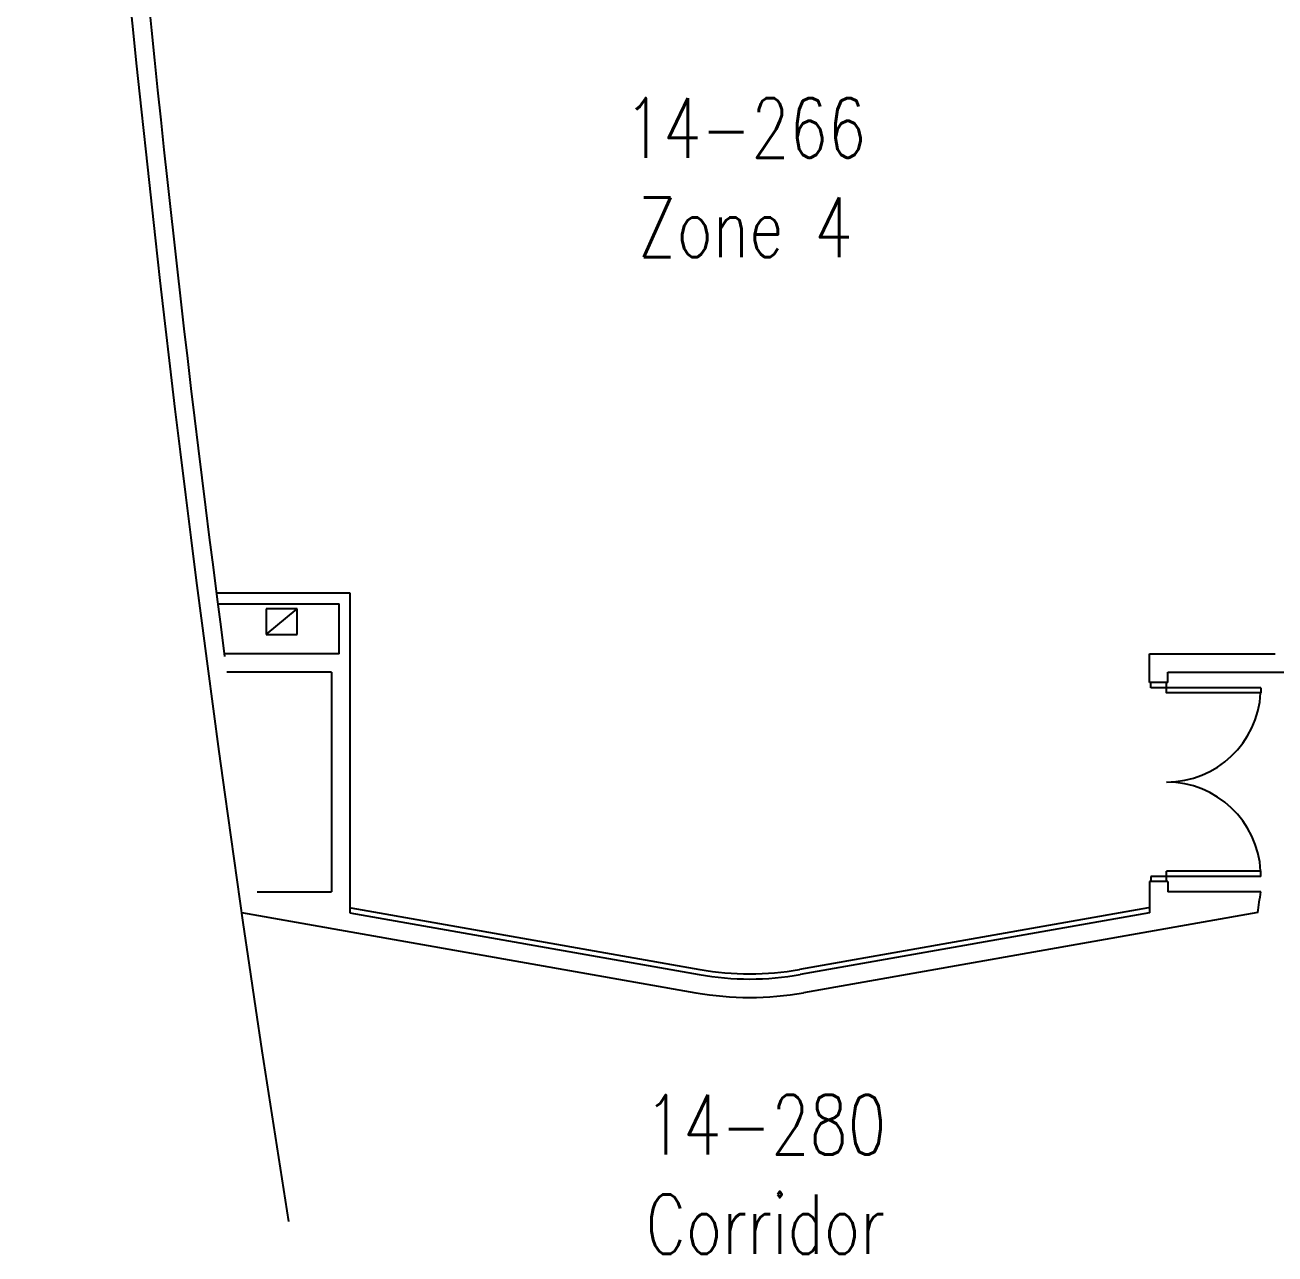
# Model space of a CAD drawing. Extents: x 11182 to 734459, y -1391328 to 152085.
# Drawn here: x 336638 to 348752, y -1344142 to -1332234 of the extents above; entities that cross this region are included whole.
import ezdxf
from ezdxf.enums import TextEntityAlignment as Align

# ---------------------------------------------------------------- set-up
doc = ezdxf.new("R2010")
doc.units = 0
doc.header["$LTSCALE"] = 500
doc.header["$MEASUREMENT"] = 0
for name, color, linetype in [('0_room_data', 7, 'CONTINUOUS'), ('1_Wall_Exist', 251, 'CONTINUOUS'), ('3_Text', 7, 'CONTINUOUS')]:
    doc.layers.add(name, color=color, linetype=linetype)
doc.styles.add('1_200', font='simplex.shx', dxfattribs={"width": 0.75, "height": 460})

# ---------------------------------------------------------------- blocks, each defined once
blk = doc.blocks.new('room_data')
at = {"layer": '3_Text', "style": '1_200', "width": 0.75}
for tag, p in [('ROOMNUM', (0, 0)), ('ROOMUSE', (0, -575))]:
    blk.add_attdef(tag, text='', height=345, dxfattribs=at).set_placement(p, align=Align.MIDDLE_CENTER)

msp = doc.modelspace()

# ---------------------------------------------------------------- linework, layer by layer
at = {"layer": '1_Wall_Exist'}
for p, q in [((338492, -1337736), (339786, -1337736)), ((339786, -1337736), (339786, -1340838)), ((338506, -1337841), (339681, -1337841)), ((339681, -1338326), (339681, -1337841)), ((339275, -1337891), (338975, -1337891)), ((338975, -1337891), (338975, -1338141)), ((338975, -1338141), (339275, -1337891)), ((339275, -1338141), (339275, -1337891)), ((338975, -1338141), (339275, -1338141)), ((339681, -1338326), (338569, -1338326)), ((347535, -1338604), (347535, -1338326)), ((347535, -1338326), (348752, -1338326)), ((339608, -1338504), (338593, -1338504)), ((339608, -1338504), (339608, -1340634)), ((347713, -1338604), (347535, -1338604)), ((347713, -1338604), (347713, -1338504)), ((347713, -1338504), (348908, -1338504)), ((348614, -1338655), (347548, -1338655)), ((347713, -1340534), (347535, -1340534)), ((347535, -1340534), (347535, -1340838)), ((348614, -1340483), (347548, -1340483)), ((347713, -1340534), (347713, -1340634)), ((338888, -1340634), (339608, -1340634)), ((348613, -1340634), (347713, -1340634)), ((338737, -1340834), (343140, -1341610)), ((339786, -1340838), (343171, -1341435)), ((339794, -1340789), (343179, -1341385)), ((347527, -1340789), (344142, -1341385)), ((347535, -1340838), (344151, -1341435)), ((348585, -1340834), (344181, -1341610))]:
    msp.add_line(p, q, dxfattribs=at)
for points in [[(347548, -1338655), (347548, -1338604)], [(348614, -1338655), (348614, -1338706), (347700, -1338706), (347700, -1338604)], [(347548, -1340483), (347548, -1340534)], [(348614, -1340483), (348614, -1340432), (347700, -1340432)], [(347700, -1340534), (347700, -1340432)]]:
    msp.add_lwpolyline(points, dxfattribs=at)
for centre, radius, start, end in [((540654, -1311644), 204017, 174.05126, 189.07607), ((540654, -1311644), 203839, 182.29651, 187.52909), ((347700, -1338655), 914, 270, 356.8139), ((347700, -1340483), 914, 3.1861, 90), ((146667, -1311644), 204017, 351.77409, 351.83083), ((343661, -1338656), 2772, 260, 280), ((343661, -1338656), 2822, 260, 280), ((343661, -1338656), 3000, 260, 280)]:
    msp.add_arc(centre, radius, start, end, dxfattribs=at)

# ---------------------------------------------------------------- block references
at = {"layer": '0_room_data', "xscale": 1.674561601624805, "yscale": 1.674561601624805, "zscale": 1.674561601624805}
for p, values in [((343619, -1333231), {'ROOMNUM': '14-266', 'ROOMUSE': 'Zone 4'}), ((343813, -1342890), {'ROOMNUM': '14-280', 'ROOMUSE': 'Corridor'})]:
    msp.add_blockref('room_data', p, dxfattribs=at).add_auto_attribs(values)

doc.saveas('drawing.dxf')
